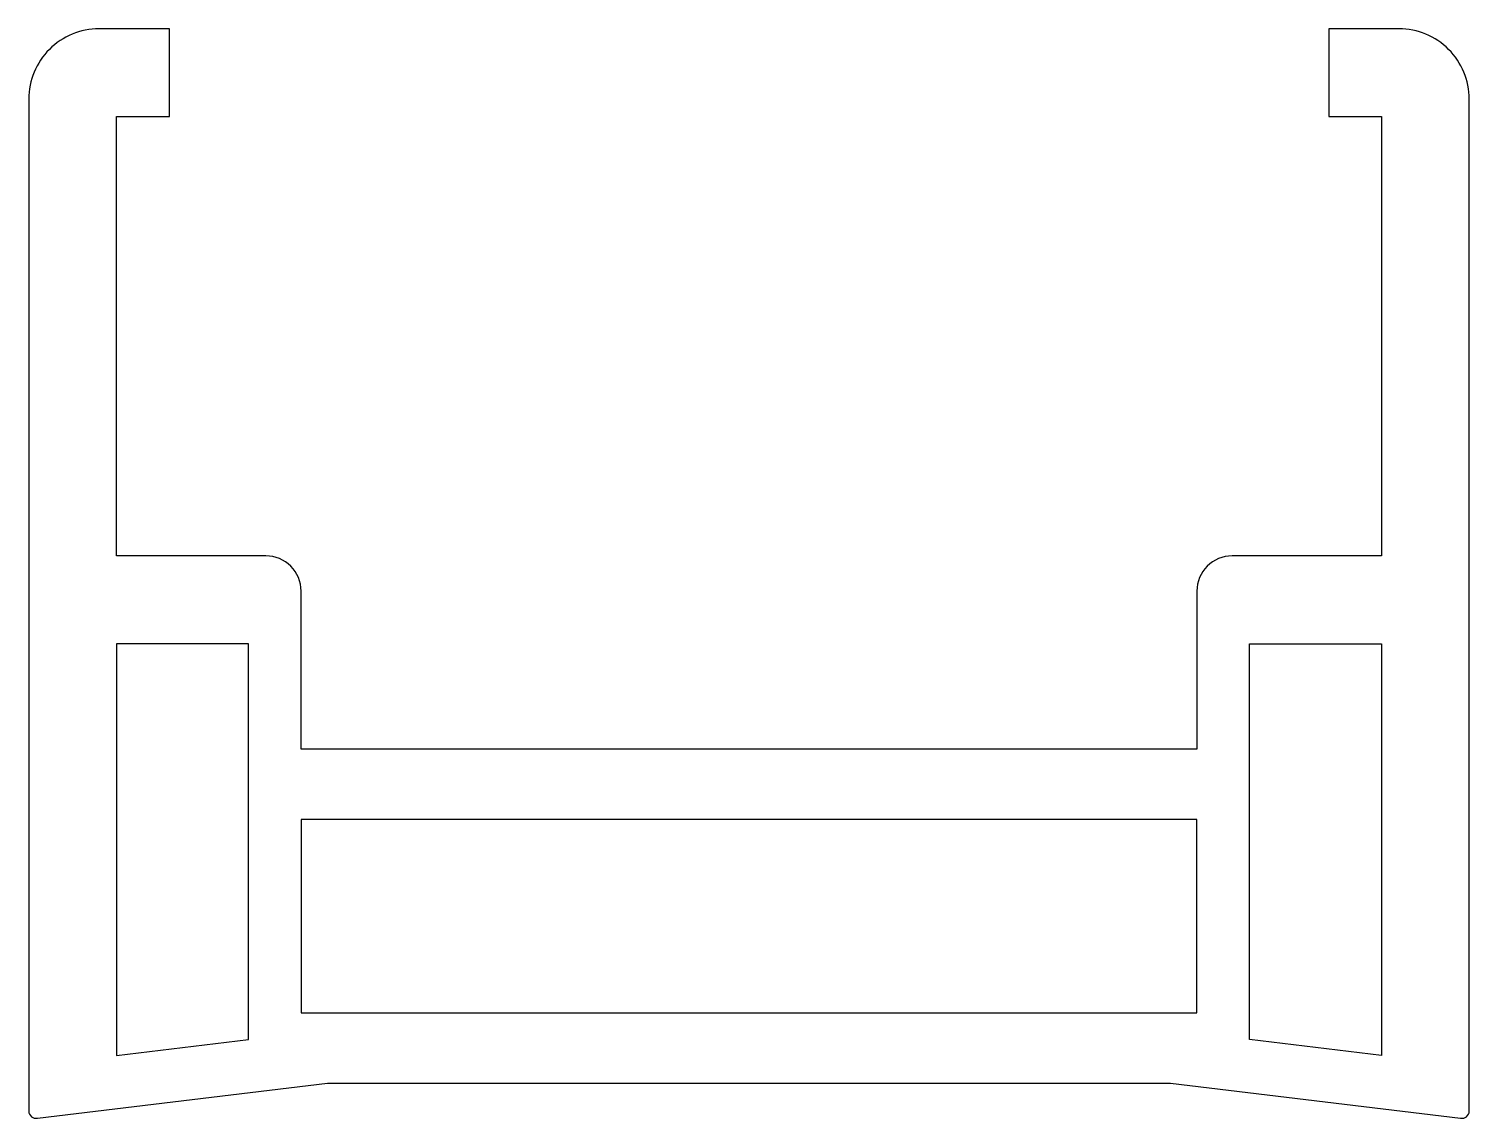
# Model space of a CAD drawing. Extents: x 929.1 to 970.1, y -17 to 14.
import ezdxf

# ---------------------------------------------------------------- set-up
doc = ezdxf.new("R2010")
doc.units = 0
doc.header["$LTSCALE"] = 15
doc.layers.get('0').update_dxf_attribs({"linetype": 'CONTINUOUS'})

msp = doc.modelspace()

# ---------------------------------------------------------------- linework, layer by layer
at = {"ltscale": 0.05}
msp.add_lwpolyline([(949.58, -6.525), (936.804, -6.525), (936.804, -2.025, 0.414214), (935.804, -1.025), (931.554, -1.025), (931.554, 11.475), (933.054, 11.475), (933.054, 13.975), (931.054, 13.975, 0.414214), (929.054, 11.975), (929.054, -16.825, 0.483637), (929.3, -17.02), (937.554, -16.025), (949.554, -16.025), (961.554, -16.025), (969.808, -17.02, 0.483637), (970.054, -16.825), (970.054, 11.975, 0.414214), (968.054, 13.975), (966.054, 13.975), (966.054, 11.475), (967.554, 11.475), (967.554, -1.025), (963.304, -1.025, 0.414214), (962.304, -2.025), (962.304, -6.525), (949.527, -6.525)], format="xyb", dxfattribs=at)
for points in [[(931.554, -15.237), (935.304, -14.785), (935.304, -3.525), (931.554, -3.525)], [(967.554, -15.237), (963.804, -14.785), (963.804, -3.525), (967.554, -3.525)], [(936.804, -14.025), (949.554, -14.025), (962.304, -14.025), (962.304, -8.525), (949.554, -8.525), (936.804, -8.525)]]:
    msp.add_lwpolyline(points, close=True, dxfattribs=at)

doc.saveas('drawing.dxf')
